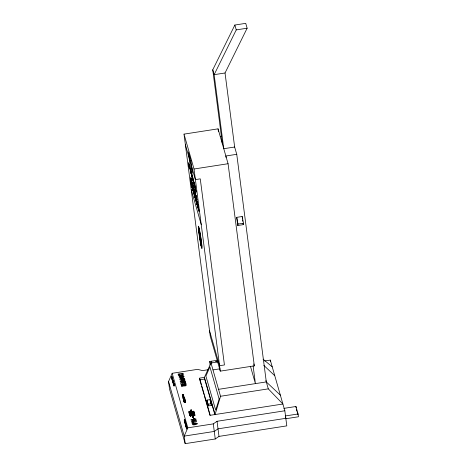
<?xml version="1.0" encoding="UTF-8"?>
<svg xmlns="http://www.w3.org/2000/svg" width="467" height="467" viewBox="0 0 467 467"><rect width="100%" height="100%" fill="white"/><g stroke="black" fill="none" stroke-linecap="round" stroke-linejoin="round"><path stroke-width="0.7" d="M195.218 193.437L195.696 195.871L195.65 195.428M191.155 183.624L191.231 184.325L191.201 183.064L191.552 185.428L191.248 183.333M193.531 191.598L193.332 190.805L193.764 193.069M194.009 189.976L193.957 189.532L194.208 190.676L193.723 188.154L193.951 189.368M195.078 196.584L195.685 199.829L195.445 198.277L195.644 199.584L195.62 199.263M195.661 199.082L195.807 199.783M192.772 189.584L192.859 189.871L192.678 188.615L192.988 190.769L192.497 188.294M190.845 178.044L190.799 177.6L191.073 179.766M194.109 193.636L194.395 195.334L193.846 192.241M191.511 185.177L191.412 183.811L191.598 184.728M197.43 205.807L197.389 205.352M191.423 180.151L191.558 180.846L191.365 179.597L191.523 181.33L191.19 178.978L191.219 179.491M190.805 182.258C191.301 185.703 190.624 180.116 190.746 181.861M195.947 199.958L195.574 198.592L195.813 200.302M196.251 200.968L196.531 202.777L195.959 199.923M197.092 204.552L196.928 203.898M172.749 381.72L172.843 382.047L172.953 381.685M173.922 385.806L174.016 386.133L174.127 385.771M237.767 225.497L238.001 224.084L236.705 217.353L242.18 216.507L243.47 223.232L243.237 224.65L237.767 225.497L236.705 217.353M191.709 184.903L191.458 184.068L191.739 185.773M193.77 193.075L193.507 191.744M192.667 188.662L192.766 189.444M196.449 198.493L196.508 198.924L196.204 196.765L196.426 198.265L196.35 197.961M196.578 198.79L196.414 197.5L196.724 199.607L196.239 197.016L196.333 197.85M192.918 185.101L193.245 187.337L193.11 186.625M172.837 381.603L173.181 380.833L172.895 381.819M174.01 385.689L174.354 384.919L174.068 385.905M210.979 362.964L220.541 396.267L215.094 414.533L204.423 377.365L210.979 362.964L218.107 361.855M173.526 384.639L173.899 383.296L173.385 384.16M186.17 427.258L186.543 425.916L186.029 426.78M264.579 360.979L270.288 360.092L284.841 410.779L286.802 425.875L218.994 436.394L215.252 438.986L185.189 443.65L169.527 389.104L168.546 381.557L172.16 373.291L197.634 369.344L202.48 370.605L208.194 369.724M172.212 380.074L172.218 379.63M172.235 380.156C173.339 376.968 172.422 382.117 172.113 379.712L172.521 378.935M172.556 381.259L172.889 379.77L172.428 380.821L172.638 381.504L173.012 380.208M173.275 383.769L173.73 382.718L173.38 384.125M173.537 384.691L173.998 383.641L173.771 384.627C174.711 382.566 173.023 386.658 173.864 384.09L173.566 384.779L173.158 383.366L173.613 382.321L173.333 383.524M184.856 422.693L185.212 421.287L184.757 422.337C185.078 424.76 185.977 419.524 184.879 422.775M185.177 423.803L185.177 423.359M185.201 423.884C186.31 420.679 185.376 425.857 185.072 423.441L185.481 422.664M185.895 426.318L186.257 424.941L185.802 425.986L186.21 427.398L186.508 426.715L186.292 427.684M185.919 426.389L186.327 425.612M186.024 426.75L186.024 426.307M186.181 427.311L186.642 426.26L186.345 427.877M172.16 373.291L187.816 427.836L184.208 436.102L185.189 443.65M222.368 143.854L212.754 69.816L234.854 25.037L245.741 23.35L247.136 28.207L225.036 72.986L234.65 147.023L236.746 154.308L266.307 381.924L280.352 395.152M234.854 25.037L236.249 29.894L214.149 74.679L223.763 148.71L234.65 147.023M187.816 427.836L213.291 423.89L217.032 421.292L284.841 410.779M185.487 424.666C186 422.565 185.452 424.491 185.703 424.223M183.945 400.972C188.3 400.102 181.99 400.447 184.167 400.499L183.992 401.141L184.909 401.106L184.068 401.398L184.985 401.346L184.144 401.661L185.212 401.392L185.043 400.855L183.963 401.025M217.879 361.557L217.155 361.493L217.891 361.295M236.249 29.894L247.136 28.207M225.036 72.986L214.149 74.679L212.754 69.816M184.004 134.122L218.06 128.845L228.071 163.719L254.322 365.859L220.272 371.142L210.255 336.263L184.004 134.122L194.015 169.001L220.272 371.142M220.278 136.568L221.638 136.358M236.746 154.308L225.853 155.996L226.04 157.437M194.015 169.001L228.071 163.719M243.47 223.232L238.001 224.084L237.236 221.428M210.132 365.071L209.759 361.476L217.634 360.255M212.97 369.899L220.062 368.802M199.631 378.679L199.777 379.799L204.639 379.041L214.908 414.807M218.55 389.332L266.307 381.924M220.541 396.267L268.297 388.865L282.903 404.019L210.226 415.286L199.555 378.118L204.423 377.365L204.639 379.041M207.009 400.108L210.051 399.635L211.224 403.739L211.446 405.42L208.405 405.887L207.009 400.108L208.405 405.887M208.189 404.212L211.224 403.739M283.878 408.368L295.938 406.5L298.086 413.978L298.454 416.774L285.681 418.759L285.535 417.638M285.319 415.963L298.086 413.978M285.822 418.327L218.013 428.84L214.271 431.438L184.208 436.102L168.546 381.557M193.309 189.479L192.894 187.851M183.175 395.216L182.509 395.666L183.49 395.351L182.2 394.942L183.659 394.539L182.469 394.971L183.8 395.012L182.626 395.181M182.2 376.332L180.455 376.606A0.887 0.356 -7.4 0 0 180.075 376.846L180.647 377.289L182.41 377.015A0.899 0.362 -7.4 0 0 182.778 376.77L182.679 376.443M182.848 378.579L181.097 378.848A0.887 0.356 -7.4 0 0 180.717 379.093L181.289 379.537L183.052 379.262A0.899 0.362 -7.4 0 0 183.42 379.017L183.327 378.69M263.055 359.17L272.232 366.852M263.849 365.433L274.777 375.719M196.66 199.228L196.409 198.551M195.083 196.578L195.48 198.802M194.342 190.437L194.231 189.906L194.64 191.657M192.556 188.213C193.204 191.844 192.223 187.565 192.678 188.942M193.396 191.884L193.21 190.84M194.044 193.636L193.916 193.052M192.503 188.3L192.416 187.611L192.527 188.143M197.127 204.143L197.313 204.803M197.529 206L197.833 207.22L197.436 205.223L197.874 207.476L197.092 204.021M192.964 185.72L192.807 184.932L193.087 186.771L192.836 185.224L192.999 185.615M190.915 182.743L190.956 183.379L190.939 182.889M191.131 183.461L191.184 184.074L190.991 182.93M191.464 181.044L191.33 180.204M193.869 189.293C193.84 188.89 193.98 190.273 193.723 188.761M197.424 205.807L197.348 205.474M194.897 193.11L194.657 191.382L194.879 192.924L194.827 192.34M193.986 193.297L193.741 191.884L194.027 194.079M193.782 193.25L193.694 192.807M198.061 207.406L197.78 205.959L198.066 208.159M191.254 183.338L191.412 184.366L191.283 183.887M191.4 184.634L191.482 185.224M211.271 361.242L211.872 363.145M209.759 361.476L210.763 364.645M192.556 184.798L192.567 184.488M296.306 409.296L296.889 411.334M297.281 412.694L297.864 414.737M265.91 380.535L268.297 388.865M253.774 363.927L254.322 365.859M250.435 366.268L255.414 383.611L253.12 365.918M185.381 144.729L195.393 179.602L200.261 178.849L224.429 364.955L219.566 365.708L209.549 330.834M194.692 191.172L194.943 193.262M195.048 192.422L194.832 191.668L195.206 194.179M195.113 192.649L195.492 195.177M195.539 194.126L195.545 194.319M192.287 184.004L191.703 181.377L191.838 182.457L191.791 181.815M192.492 184.728L192.211 182.527L192.591 184.191M192.719 184.628L192.924 186.018M193.542 187.191L193.647 187.868M194.418 190.875L194.43 190.594M194.99 192.363L195.083 192.678M195.62 194.733L195.907 196.619L195.667 194.908M195.895 195.515L196.058 196.076L195.825 195.13L196.111 197.331M193.583 187.757L194.167 190.413L194.015 189.923M195.982 196.193L196.134 196.718M193.694 188.913L193.099 185.615L193.531 188.324L193.367 186.759M194.605 192.083L194.4 190.489M194.733 192.521L194.605 191.552M196.117 197.197L196.28 197.78M194.634 192.976L195.428 196.946L194.821 193.636M195.539 196.14L195.171 194.862L195.691 197.862L195.451 196.035L195.585 196.508M196.128 199.041L195.603 196.35L195.977 198.872L195.883 198.545M196.922 200.944L197.296 203.466L196.496 199.467L197.01 202.468L196.916 202.147M192.346 185.212L192.579 186.292L192.416 185.773M194.605 193.093L194.383 192.316L194.692 193.875M195.743 197.045L195.971 198.119L195.813 197.599M196.776 200.641L196.911 201.119M192.462 186.123L192.906 188.16L192.789 187.536M195.86 197.955L196.765 201.61L196.198 198.428L196.303 200.004L196.187 199.362M191.552 183.251L190.991 180.309L191.598 183.619M191.943 184.617L191.388 181.681L191.995 184.99M192.492 186.718L192.585 187.039L192.206 184.518L192.731 187.214M193.887 191.575L193.968 191.879L193.601 189.38L194.249 192.848L193.787 190.443M195.013 195.498L194.243 191.616L194.622 194.144L194.5 193.21M197.891 205.521L197.973 205.824L197.605 203.326L198.253 206.793L197.786 204.388M193.577 191.312L193.834 193.408M194.237 193.601L194.488 195.685M194.319 193.898L195.031 197.576M198.277 207.681L198.615 210.057M192.188 187.01C192.737 188.802 192.532 188.691 192.731 188.837M195.918 199.8L196.093 201.289M196.449 201.645L196.625 203.133M198.732 209.601L198.913 211.09M192.223 187.261L192.025 185.913L192.311 188.113M197.045 204.114L196.73 202.345L196.887 203.775M197.955 207.126L198.101 207.751L197.885 206.315M191.342 184.564L191.342 184.739M194.902 197.132L194.663 195.422L194.867 196.327M195.089 197.78L195.153 198.242L195.048 197.477M195.895 200.594L195.58 198.977M196.216 201.697L196.058 200.501L196.128 200.886M196.333 202.106L196.181 200.962M196.753 203.571L196.625 202.602M197.237 205.27L197.033 203.676M199.035 211.533L198.913 210.564M191.213 189.655L201.23 224.528M210.465 401.999L211.446 405.42M199.777 379.799L201.184 384.709M201.586 386.11L204.003 394.522M204.406 395.928L210.045 415.566M185.101 420.901L184.617 421.859M185.183 421.187L184.698 422.139M186.777 426.733L186.397 428.064L186.695 427.375C185.86 429.944 187.541 425.851 186.607 427.912L186.829 426.92M185.609 423.108L185.306 423.803M185.376 422.898L185.3 423.073M186.222 425.846L186.146 426.021M174.162 384.207L173.677 385.164M171.979 377.062L171.862 377.324M172.644 379.379L172.341 380.074M172.913 380.296L172.609 381.002M172.416 379.169L172.341 379.344M171.792 377.494C171.278 379.805 172.988 374.598 171.57 377.838M192.147 186.333L192.532 188.691M196.525 201.896L196.625 202.439M193.793 189.117L193.858 189.474M190.84 182.416L190.717 181.488L190.793 182.159M196.49 197.903L196.77 199.917L196.619 199.286M191.733 185.177L191.768 186.205L191.645 184.868M196.992 204.348L197.127 204.861L196.928 203.577L196.916 203.933M197.675 206.221L197.331 204.92M198.714 210.267L198.814 210.751L198.539 208.93L198.773 210.22L198.574 209.193L198.708 209.876M194.675 196.187C194.967 197.722 194.097 192.871 194.902 196.595M193.507 192.135L193.618 192.608L193.297 191.4M191.452 181.085L191.254 179.223L191.371 180.081M194.751 191.861L194.757 192.246M193.636 192.007L193.682 192.649M194.92 187.635L193.186 179.024L193.793 183.712L194.05 184.593L193.793 182.638L196.193 192.048L194.809 184.687L194.932 187.67M191.441 179.988L191.523 180.641L191.464 180.128M191.021 182.994C191.231 183.8 190.629 180.583 191.003 182.901M196.467 202.211L196.292 201.224L196.66 202.713M192.025 182.404C191.762 181.342 192.305 184.535 192.083 182.772M192.953 186.117L193.04 186.52L192.556 184.074M193.274 191.353L193.221 191.032M192.036 186.672L191.937 186.222L192.124 187.477L191.972 186.438L192.001 186.765M198.679 210.068L198.627 209.706M195.562 195.188L195.428 194.313M193.297 190.91L193.122 190.063L193.356 191.353M193.431 191.768L193.42 191.575M195.871 199.771L195.784 199.584M192.743 185.364L192.824 185.761L192.795 185.37M192.03 186.952L192.089 187.267L192.03 186.759M196.543 198.592L196.473 198.055M192.941 187.862L192.859 187.051L193.157 188.166L192.778 186.567L193.204 188.925L193.017 187.903L193.064 188.271M198.907 210.401L198.761 209.829M194.605 191.388L194.459 190.816M193.42 187.588L193.472 187.962L193.175 186.064M196.204 200.997L195.977 200.15L196.023 200.577M192.999 189.987L192.959 189.69C193.408 193.338 192.357 185.959 193.017 190.384C192.789 187.968 193.175 190.927 193.128 190.752M191.05 182.836L190.939 182.235L191.143 183.414M193.291 191.009L193.163 190.32L193.572 192.089L193.338 191.067L193.396 191.359M195.364 194.167L195.259 193.601L195.288 193.98M191.161 179.346L190.968 178.219L191.091 179.392M191.114 179.468L191.266 180.332L191.085 179.217M198.23 208.381L198.148 207.605L198.44 209.409L198.206 207.868L198.393 209.163L198.329 208.562M194.354 190.886L194.564 191.937L194.465 191.231M191.791 181.897L191.978 182.591M198.942 210.67L198.796 209.952L198.831 210.337M191.19 179.416L191.225 179.719M191.26 179.836L191.301 180.128M295.938 406.5L296.125 407.895M270.288 360.092L270.469 361.464M242.18 216.507L242.443 218.544M242.618 219.899L242.799 221.259M243.062 223.296L243.237 224.65M218.06 128.845L218.433 131.729M193.607 189.871L193.653 190.238L193.169 187.88L193.805 191.301L193.42 189.433M192.211 185.008L192.258 185.381L191.774 183.023L192.41 186.438L192.025 184.576M217.032 421.292L218.994 436.394M213.291 423.89L215.252 438.986M210.051 399.635L210.197 400.756M197.162 204.552L197.121 204.19M191.47 184.728L191.715 185.743M182.212 376.384A0.899 0.362 -7.4 0 1 182.69 376.495M182.86 378.632A0.899 0.362 -7.4 0 1 183.333 378.743M194.354 195.037L194.155 193.782L194.354 195.037M186.637 428.426L186.818 428.105L186.66 428.759L186.998 427.538L186.642 428.373M215.766 361.668L216.583 361.703L215.783 361.645M173.275 382.8L173.099 383.15L173.502 381.965L173.275 382.8M184.663 419.827L184.663 419.827M185.919 425.419L185.726 425.752L186.146 424.585L185.919 425.419M172.09 378.363L171.932 379.046L172.341 377.85L172.095 378.311M182.836 396.39L183.759 396.355L182.86 396.36M184.553 402.379L185.475 402.262L184.553 402.379M184.734 420.983L184.576 421.666L184.985 420.469L184.739 420.936M196.601 198.206L196.893 200.034L196.613 198.201M172.994 380.617L172.714 381.305L172.994 380.617M185.323 422.133L185.025 422.816L185.323 422.133M197.284 202.497L197.605 204.289L197.308 202.497M189.906 411.888L188.65 411.847L189.906 411.888M190.962 415.572L189.707 415.531L190.962 415.572M192.649 185.148L192.281 182.912L192.649 185.148M183.934 397.697L183.099 398.018L184.161 397.703L182.988 397.627L183.934 397.697M194.961 415.49L193.928 415.618A0.811 0.327 -7.4 0 0 194.021 415.764L194.961 415.49M187.016 428.42L186.759 429.015L187.016 428.42M193.764 188.417L193.898 189.094L193.77 188.405M195.457 194.313L195.591 194.996L195.48 194.348M171.523 376.344C171.155 377.774 171.844 375.556 171.523 376.344M196.338 423.633L193.128 424.135L196.338 423.633M192.369 416.751L193.402 416.669L192.369 416.751M192.55 417.381L193.583 417.294L192.55 417.381M197.728 204.721L197.191 201.966L197.728 204.721M171.768 377.108C171.085 378.667 172.346 375.34 171.792 377.097M184.407 419.728C183.694 421.292 185.043 417.983 184.407 419.728M193.554 420.481L193.519 420.96C195.107 421.637 190.857 421.818 192.848 421.082L192.544 420.563C188.89 421.859 195.726 423.137 194.511 420.89L195.259 420.82L195.504 421.683L196.584 421.514L196.216 420.242L193.554 420.481M183.35 385.152L181.54 386.034L181.733 386.711C182.877 385.024 187.407 387.277 186.053 384.055L181.19 384.808L181.359 385.409L183.35 385.152M217.394 361.452L217.815 361.423L217.412 361.435M171.833 378.241L172.247 377.546L171.798 378.585L172.165 377.266L171.833 378.241M184.477 420.86L184.891 420.166L184.465 421.199L184.809 419.886L184.477 420.86M192.007 412.53L190.974 412.688L192.007 412.53M193.735 411.234L192.708 411.398L193.735 411.234M171.698 377.173L171.698 377.173M184.342 419.792L184.342 419.792M184.447 420.195L184.337 420.884L184.675 419.407L184.494 420.253M191.05 173.765L189.584 166.48L190.746 172.603L190.332 169.083L190.583 169.965L191.05 173.765M193.385 181.897L191.919 174.611L193.081 180.735L192.667 177.209L192.918 178.09L193.385 181.897M183.858 399.857L184.909 399.717L183.875 399.84M182.889 396.022C182.34 395.602 184.325 395.928 182.889 396.022M191.318 180.571L191.003 178.493L191.295 180.571M171.879 376.752L171.879 376.752M184.523 419.372L184.523 419.372M189.549 413.167L189.135 413.529L190.273 413.184L189.012 413.102L189.549 413.167M185.119 401.842L184.442 401.947L185.119 401.842M174.051 384.755C173.216 387.324 174.897 383.232 173.963 385.293C174.816 382.689 173.134 386.775 174.051 384.755M183.969 376.647C183.438 378.223 177.933 378.684 179.31 376.39A2.288 0.922 -7.4 0 1 180.367 375.964L183.07 375.783L183.969 376.647M184.617 378.895C184.086 380.471 178.575 380.932 179.958 378.638A2.288 0.922 -7.4 0 1 181.015 378.212L183.718 378.031L184.617 378.895M219.151 399.04L215.69 410.178L205.9 376.081L209.917 366.875L219.151 399.04M197.261 423.692L197.214 423.849A1.518 0.613 -7.4 0 1 196.776 424.205C189.153 426.85 193.315 420.679 197.261 423.692M173.806 383.588L173.654 384.043L173.806 383.588M186.45 426.208L186.298 426.663L186.45 426.208M182.871 397.125C184.126 398.298 184.99 395.923 182.871 397.125M184.144 397.084L183.111 397.207L184.144 397.084M172.434 378.182L172.084 379.613L172.434 378.182M173.298 381.206L172.942 382.619L173.298 381.206M185.942 423.826L185.586 425.239L185.942 423.826M190.069 413.19L189.73 413.091L190.069 413.19M185.148 399.723L183.619 399.915L185.148 399.723M185.352 401.871L183.764 401.83L185.352 401.871M189.695 411.906L189.333 411.841L189.695 411.906M190.752 415.589L190.408 415.577L190.752 415.589M185.323 385.211L184.617 385.433L184.255 384.96L185.241 384.808L185.323 385.211M194.149 183.327L193.542 180.7L194.149 183.327M194.208 413.704C191.931 414.515 196.321 413.604 193.881 413.96C196.193 413.149 191.803 414.048 194.208 413.704M192.567 415.326C190.297 416.144 194.686 415.233 192.241 415.589C194.558 414.772 190.168 415.671 192.567 415.326M194.5 414.737C192.229 415.548 196.619 414.638 194.179 414.994C196.49 414.182 192.1 415.081 194.5 414.737M190.571 414.182C189.1 415.192 188.995 413.435 190.571 414.182M194.476 413.126C193.005 414.13 192.9 412.373 194.476 413.126M184.833 379.811L180.18 381.294L180.367 381.942L185.434 381.907L185.265 381.3L181.64 381.411L185.014 380.436L184.833 379.811M184.267 398.141C180.198 398.795 186.245 398.444 183.56 398.485L184.267 398.141M185.008 400.493L184.43 400.499L185.008 400.493M190.279 414.176L189.812 414.182L190.279 414.176M194.179 413.114L193.717 413.12L194.179 413.114M192.585 413.873C189.374 414.521 194.505 414.235 191.762 414.235L192.585 413.873M190.734 414.754L189.941 414.965C192.527 414.848 187.827 415.502 190.542 415.017L189.497 414.795L190.734 414.754M216.933 361.411L216.828 361.843L216.933 361.411M182.953 373.261L178.09 374.014L178.26 374.616L180.227 374.306L180.414 374.96L178.447 375.264L178.622 375.865L183.484 375.112L183.315 374.511L181.61 374.773L181.424 374.125L183.128 373.857L182.953 373.261M185.492 382.099L180.624 382.852L181.091 384.481L182.194 384.312L181.902 383.279L182.86 383.133L183.122 384.061L184.115 383.903L183.852 382.975L184.623 382.858L184.909 383.856L185.948 383.699L185.492 382.099M184.628 397.902L183.134 398.129L184.628 397.902M184.862 398.8L184.377 399.069A2.277 0.916 -7.4 0 0 183.893 399.063C182.463 399.075 185.492 399.589 184.862 398.8M183.817 399.472L183.56 399.629L183.817 399.472M191.435 409.868L190.238 410.055L190.343 410.417L191.534 410.219L191.435 409.868M191.616 410.499L190.419 410.68L191.709 410.82L191.616 410.499M191.785 411.088L190.589 411.269L191.879 411.409L191.785 411.088M191.955 411.672L190.758 411.859L190.863 412.221L192.054 412.028L191.955 411.672M190.028 412.291L188.831 412.472L188.937 412.834L190.127 412.641L190.028 412.291M194.05 411.678L192.859 411.859L192.959 412.192L194.05 411.678M194.225 412.262L193.029 412.443L193.134 412.805L194.325 412.612L194.225 412.262M192.316 412.927C190.197 413.161 192.328 413.797 192.316 412.927M192.492 413.552L191.295 413.733L192.492 413.552M192.778 414.55L191.581 414.731L191.686 415.093L192.877 414.9L192.778 414.55M194.786 414.211L193.589 414.392L194.786 414.211M190.396 416.056L190.279 416.424L190.396 416.056M190.758 416.004L190.641 416.366L190.758 416.004M193.151 415.834L191.955 416.021L192.054 416.383L193.25 416.19L193.151 415.834M194.447 418.525L193.338 418.695L194.208 419.15L190.968 419.652L191.126 420.195L196.07 419.43L195.942 418.987L194.447 418.525M193.175 422.419L191.82 422.629L191.984 423.207L193.338 422.997L193.175 422.419M199.602 235.421L199.053 233.482A10.058 0.56 81.2 0 1 198.744 227.581L199.602 235.421M200.174 236.471L199.713 235.625L198.872 227.937A7.554 0.42 81.2 0 1 199.526 230.552L200.769 237.563L199.788 232.975L200.174 236.471M199.73 236.588L199.397 235.975L200.431 242.221A7.554 0.42 81.2 0 0 201.201 245.881L200.296 237.633L199.835 236.787L200.115 239.332L199.73 236.588M200.968 238.859L200.419 237.849L201.365 246.547A10.058 0.56 81.2 0 0 200.968 238.859M196.776 198.989L196.648 198.487L196.776 198.989M192.941 190.518L192.842 190.145L192.912 190.542M190.875 160.654L188.37 151.938L190.005 164.518L192.509 173.239L190.875 160.654M189.38 165.762L188.522 162.767L189.38 168.33L188.878 164.442L189.479 166.55L189.38 165.762M191.756 174.051L190.764 170.578L191.995 177.442L191.488 173.549L191.861 174.839L191.756 174.051M195.486 188.575L195.083 186.234L195.486 188.575M191.563 180.262L191.715 182.06L191.563 180.262M190.752 179.468L190.659 179.124L191.225 182.311L190.752 179.468M190.939 180.846L190.769 179.807L190.939 180.846M196.479 200.145L196.309 199.105L196.479 200.145M191.803 185.119L191.96 186.917L191.803 185.119M198.609 230.482A11.319 0.63 81.2 0 0 201.797 248.485A11.319 0.63 81.2 0 0 200.139 233.29A11.319 0.63 81.2 0 0 198.609 230.482"/></g></svg>
